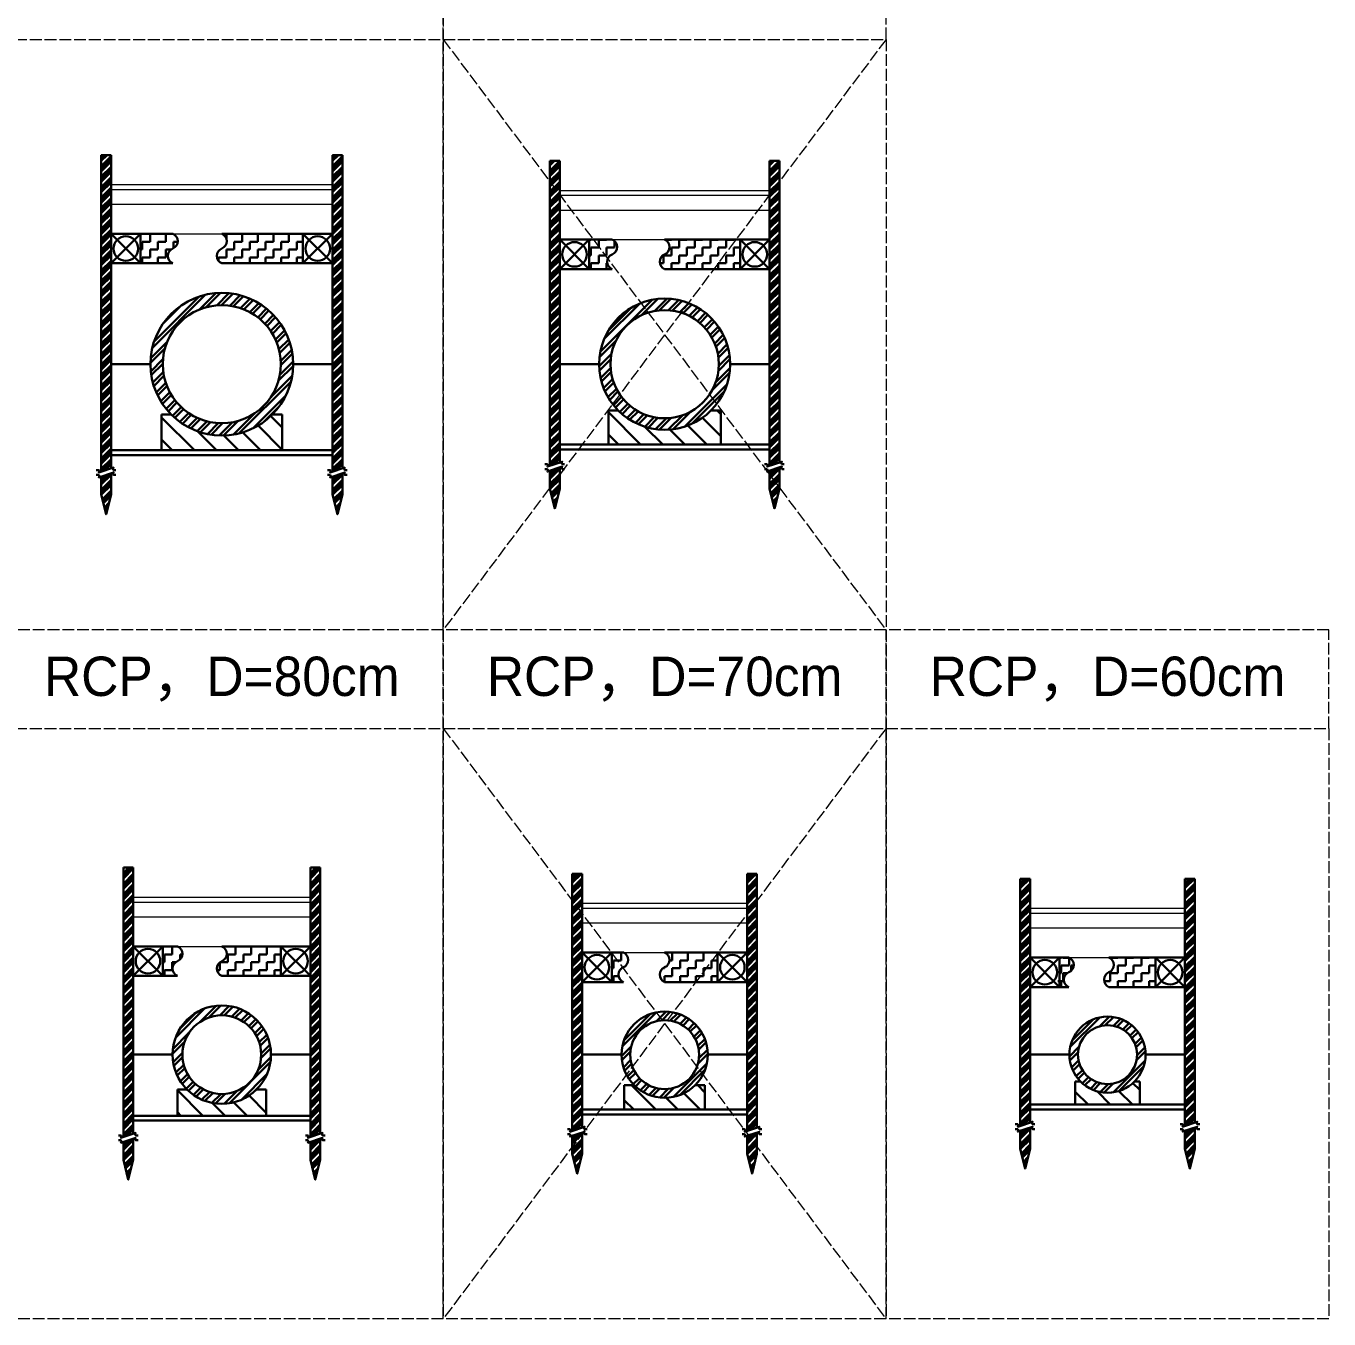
# Model space of a CAD drawing. Extents: x -781 to 13690, y -2778 to 2196.
# Drawn here: x 2366 to 3690, y -297 to 1017 of the extents above; entities that cross this region are included whole.
import ezdxf

# ---------------------------------------------------------------- set-up
doc = ezdxf.new("R2010")
doc.units = 0
doc.header["$MEASUREMENT"] = 0
doc.linetypes.add('ACAD_ISO02W100', pattern=[15, 12, -3])
doc.layers.add('一、4.基本-隱藏', color=9, linetype='ACAD_ISO02W100', lineweight=20, plot=False)
for name, color, linetype, lineweight in [('二、2.繪圖-施作項目', 181, 'Continuous', 30), ('二、4.繪圖-設計鋪面', 40, 'Continuous', 20), ('二、6.繪圖-其他施作項目', 35, 'Continuous', 30)]:
    doc.layers.add(name, color=color, linetype=linetype, lineweight=lineweight)
doc.styles.add('註解文字', font='MS PGothic.ttf', dxfattribs={"height": 4})

msp = doc.modelspace()

# ---------------------------------------------------------------- hatches: boundary and pattern name
at = {"layer": '二、2.繪圖-施作項目'}
h = msp.add_hatch(dxfattribs=at)
h.set_pattern_fill('ANSI32', color=256)
h.set_pattern_definition([(45, (-2859.401, 863.246), (-6.735192, 6.735192), []), (45, (-2854.911, 863.246), (-6.735192, 6.735192), [])])
h.paths.add_polyline_path([(2492.5, 673, 1), (2637.5, 673, 1)])
h.paths.add_polyline_path([(2625, 673, -1), (2505, 673, -1)], flags=16)
h = msp.add_hatch(dxfattribs=at)
h.set_pattern_fill('ANSI32', color=256)
h.set_pattern_definition([(45, (-2954.555, 856.527), (-6.735192, 6.735192), []), (45, (-2950.065, 856.527), (-6.735192, 6.735192), [])])
h.paths.add_polyline_path([(2948.4, 673, 1), (3081.6, 673, 1)])
h.paths.add_polyline_path([(3070, 673, -1), (2960, 673, -1)], flags=16)
h = msp.add_hatch(dxfattribs=at)
h.set_pattern_fill('ANSI31', color=256, scale=5, angle=270)
h.set_pattern_definition([(315, (-2954.555, 856.527), (11.22532, 11.22532), [])])
h.paths.add_polyline_path([(2967.903, 625.91), (2957.907, 625.91), (2957.907, 591.4), (3072.093, 591.4), (3072.093, 625.91), (3062.097, 625.91, -0.41425475)])
h = msp.add_hatch(dxfattribs=at)
h.set_pattern_fill('ANSI31', color=256, scale=5, angle=270)
h.set_pattern_definition([(315, (-2859.401, 863.246), (11.22532, 11.22532), [])])
h.paths.add_polyline_path([(2503.735, 585.5), (2626.265, 585.5), (2626.265, 621.73), (2616.26, 621.73, -0.41415919), (2513.74, 621.73), (2503.735, 621.73)])
h = msp.add_hatch(dxfattribs=at)
h.set_pattern_fill('ANSI32', color=256)
h.set_pattern_definition([(45, (-2586.136, 910.518), (-6.735192, 6.735192), []), (45, (-2581.646, 910.518), (-6.735192, 6.735192), [])])
h.paths.add_polyline_path([(2515, -28.5, 1), (2615, -28.5, 1)])
h.paths.add_polyline_path([(2605, -28.5, -1), (2525, -28.5, -1)], flags=16)
h = msp.add_hatch(dxfattribs=at)
h.set_pattern_fill('ANSI32', color=256)
h.set_pattern_definition([(45, (-2556.911, 921.173), (-6.735192, 6.735192), []), (45, (-2552.4205, 921.173), (-6.735192, 6.735192), [])])
h.paths.add_polyline_path([(2971.2, -28.5, 1), (3058.8, -28.5, 1)])
h.paths.add_polyline_path([(3050, -28.5, -1), (2980, -28.5, -1)], flags=16)
h = msp.add_hatch(dxfattribs=at)
h.set_pattern_fill('ANSI32', color=256)
h.set_pattern_definition([(45, (-2517.769, 989.7025), (-6.735192, 6.735192), []), (45, (-2513.279, 989.7025), (-6.735192, 6.735192), [])])
h.paths.add_polyline_path([(3426.3, -28.5, 1), (3503.7, -28.5, 1)])
h.paths.add_polyline_path([(3495, -28.5, -1), (3435, -28.5, -1)], flags=16)
h = msp.add_hatch(dxfattribs=at)
h.set_pattern_fill('ANSI31', color=256, scale=5, angle=270)
h.set_pattern_definition([(315, (-2586.136, 910.518), (11.22532, 11.22532), [])])
h.paths.add_polyline_path([(2529.73, -63.94), (2519.855, -63.94), (2519.855, -90.5), (2610.145, -90.5), (2610.145, -63.94), (2600.27, -63.94, -0.41280987)])
h = msp.add_hatch(dxfattribs=at)
h.set_pattern_fill('ANSI31', color=256, scale=5, angle=270)
h.set_pattern_definition([(315, (-2556.91, 921.173), (11.22532, 11.22532), [])])
h.paths.add_polyline_path([(3055.97, -84.3), (3055.97, -59.47), (3045.973, -59.47, -0.41423772), (2984.027, -59.47), (2974.03, -59.47), (2974.03, -84.3)])
h = msp.add_hatch(dxfattribs=at)
h.set_pattern_fill('ANSI31', color=256, scale=5, angle=270)
h.set_pattern_definition([(315, (-2517.769, 989.702), (11.22532, 11.22532), [])])
h.paths.add_polyline_path([(3437.64, -55.87), (3432.302, -55.87), (3432.302, -79.2), (3497.698, -79.2), (3497.698, -55.87), (3492.36, -55.87, -0.41410722)])
at = {"layer": '二、6.繪圖-其他施作項目'}
h = msp.add_hatch(dxfattribs=at)
h.set_pattern_fill('ANSI34', color=256, scale=10)
h.set_pattern_definition([(45, (813.513, 1462.004), (-5.3033, 5.3033), []), (45, (815.281, 1462.004), (-5.3033, 5.3033), []), (45, (817.0485, 1462.004), (-5.3033, 5.3033), []), (45, (818.816, 1462.004), (-5.3033, 5.3033), [])])
h.paths.add_polyline_path([(2452.5, 562.167), (2442.5, 558.833), (2442.5, 540.5), (2447.5, 520.5), (2452.5, 540.5)])
h.paths.add_polyline_path([(2452.5, 885.5), (2442.5, 885.5), (2442.5, 563.833), (2452.5, 567.167)])
h = msp.add_hatch(dxfattribs=at)
h.set_pattern_fill('ANSI34', color=256, scale=10)
h.set_pattern_definition([(45, (1048.513, 1462.004), (-5.3033, 5.3033), []), (45, (1050.281, 1462.004), (-5.3033, 5.3033), []), (45, (1052.0485, 1462.004), (-5.3033, 5.3033), []), (45, (1053.816, 1462.004), (-5.3033, 5.3033), [])])
h.paths.add_polyline_path([(2687.5, 562.167), (2677.5, 558.833), (2677.5, 540.5), (2682.5, 520.5), (2687.5, 540.5)])
h.paths.add_polyline_path([(2687.5, 885.5), (2677.5, 885.5), (2677.5, 563.833), (2687.5, 567.167)])
h = msp.add_hatch(dxfattribs=at)
h.set_pattern_fill('ANSI34', color=256, scale=10)
h.set_pattern_definition([(45, (1269.413, 1467.904), (-5.3033, 5.3033), []), (45, (1271.181, 1467.904), (-5.3033, 5.3033), []), (45, (1272.9485, 1467.904), (-5.3033, 5.3033), []), (45, (1274.716, 1467.904), (-5.3033, 5.3033), [])])
h.paths.add_polyline_path([(2908.4, 568.067), (2898.4, 564.733), (2898.4, 546.4), (2903.4, 526.4), (2908.4, 546.4)])
h.paths.add_polyline_path([(2908.4, 879.6), (2898.4, 879.6), (2898.4, 569.733), (2908.4, 573.067)])
h = msp.add_hatch(dxfattribs=at)
h.set_pattern_fill('ANSI34', color=256, scale=10)
h.set_pattern_definition([(45, (1492.613, 1467.904), (-5.3033, 5.3033), []), (45, (1494.381, 1467.904), (-5.3033, 5.3033), []), (45, (1496.1485, 1467.904), (-5.3033, 5.3033), []), (45, (1497.916, 1467.904), (-5.3033, 5.3033), [])])
h.paths.add_polyline_path([(3131.6, 568.067), (3121.6, 564.733), (3121.6, 546.4), (3126.6, 526.4), (3131.6, 546.4)])
h.paths.add_polyline_path([(3131.6, 879.6), (3121.6, 879.6), (3121.6, 569.733), (3131.6, 573.067)])
h = msp.add_hatch(dxfattribs=at)
h.set_pattern_fill('ZIGZAG', color=256, scale=2.5)
h.set_pattern_definition([(0, (-1984.622, 1360.944), (7.9375, 7.9375), [7.9375, -7.9375]), (90, (-1976.684, 1360.944), (-7.9375, 7.9375), [7.9375, -7.9375])])
edge = h.paths.add_edge_path()
edge.add_arc((2518.375, 783), 8.125, 112.619865, 247.380135)
edge.add_line((2515.25, 775.5), (2482.5, 775.5))
edge.add_line((2482.5, 775.5), (2482.5, 805.5))
edge.add_line((2482.5, 805.5), (2515.25, 805.5))
edge.add_arc((2512.125, 798), 8.125, -67.380135, 67.380135, ccw=False)
h = msp.add_hatch(dxfattribs=at)
h.set_pattern_fill('ZIGZAG', color=256, scale=2.5)
h.set_pattern_definition([(0, (-2081.622, 1360.944), (7.9375, 7.9375), [7.9375, -7.9375]), (90, (-2073.684, 1360.944), (-7.9375, 7.9375), [7.9375, -7.9375])])
edge = h.paths.add_edge_path()
edge.add_arc((2561.875, 798), 8.125, 292.619865, 427.380135)
edge.add_line((2565, 805.5), (2647.5, 805.5))
edge.add_line((2647.5, 805.5), (2647.5, 775.5))
edge.add_line((2647.5, 775.5), (2565, 775.5))
edge.add_arc((2568.125, 783), 8.125, 112.619865, 247.380135, ccw=False)
h = msp.add_hatch(dxfattribs=at)
h.set_pattern_fill('ZIGZAG', color=256, scale=2.5)
h.set_pattern_definition([(0, (-1528.722, 1355.044), (7.9375, 7.9375), [7.9375, -7.9375]), (90, (-1520.784, 1355.044), (-7.9375, 7.9375), [7.9375, -7.9375])])
edge = h.paths.add_edge_path()
edge.add_arc((2964.825, 777.1), 8.125, 112.619865, 247.380135)
edge.add_line((2961.7, 769.6), (2938.4, 769.6))
edge.add_line((2938.4, 769.6), (2938.4, 799.6))
edge.add_line((2938.4, 799.6), (2961.7, 799.6))
edge.add_arc((2958.575, 792.1), 8.125, -67.380135, 67.380135, ccw=False)
h = msp.add_hatch(dxfattribs=at)
h.set_pattern_fill('ZIGZAG', color=256, scale=2.5)
h.set_pattern_definition([(0, (-1637.522, 1355.044), (7.9375, 7.9375), [7.9375, -7.9375]), (90, (-1629.584, 1355.044), (-7.9375, 7.9375), [7.9375, -7.9375])])
edge = h.paths.add_edge_path()
edge.add_arc((3018.125, 777.1), 8.125, 112.619865, 247.380135)
edge.add_line((3015, 769.6), (3091.6, 769.6))
edge.add_line((3091.6, 769.6), (3091.6, 799.6))
edge.add_line((3091.6, 799.6), (3015, 799.6))
edge.add_arc((3011.875, 792.1), 8.125, -67.380135, 67.380135, ccw=False)
h = msp.add_hatch(dxfattribs=at)
h.set_pattern_fill('ANSI34', color=256, scale=10)
h.set_pattern_definition([(45, (836.013, 786.004), (-5.3033, 5.3033), []), (45, (837.781, 786.004), (-5.3033, 5.3033), []), (45, (839.5485, 786.004), (-5.3033, 5.3033), []), (45, (841.316, 786.004), (-5.3033, 5.3033), [])])
h.paths.add_polyline_path([(2475, -113.833), (2465, -117.167), (2465, -135.5), (2470, -155.5), (2475, -135.5)])
h.paths.add_polyline_path([(2475, 161.5), (2465, 161.5), (2465, -112.167), (2475, -108.833)])
h = msp.add_hatch(dxfattribs=at)
h.set_pattern_fill('ANSI34', color=256, scale=10)
h.set_pattern_definition([(45, (1026.013, 786.004), (-5.3033, 5.3033), []), (45, (1027.781, 786.004), (-5.3033, 5.3033), []), (45, (1029.5485, 786.004), (-5.3033, 5.3033), []), (45, (1031.316, 786.004), (-5.3033, 5.3033), [])])
h.paths.add_polyline_path([(2665, -113.833), (2655, -117.167), (2655, -135.5), (2660, -155.5), (2665, -135.5)])
h.paths.add_polyline_path([(2665, 161.5), (2655, 161.5), (2655, -112.167), (2665, -108.833)])
h = msp.add_hatch(dxfattribs=at)
h.set_pattern_fill('ANSI34', color=256, scale=10)
h.set_pattern_definition([(45, (1292.213, 792.204), (-5.3033, 5.3033), []), (45, (1293.981, 792.204), (-5.3033, 5.3033), []), (45, (1295.7485, 792.204), (-5.3033, 5.3033), []), (45, (1297.516, 792.204), (-5.3033, 5.3033), [])])
h.paths.add_polyline_path([(2931.2, -107.633), (2921.2, -110.967), (2921.2, -129.3), (2926.2, -149.3), (2931.2, -129.3)])
h.paths.add_polyline_path([(2931.2, 155.3), (2921.2, 155.3), (2921.2, -105.967), (2931.2, -102.633)])
h = msp.add_hatch(dxfattribs=at)
h.set_pattern_fill('ANSI34', color=256, scale=10)
h.set_pattern_definition([(45, (1469.813, 792.204), (-5.3033, 5.3033), []), (45, (1471.581, 792.204), (-5.3033, 5.3033), []), (45, (1473.3485, 792.204), (-5.3033, 5.3033), []), (45, (1475.116, 792.204), (-5.3033, 5.3033), [])])
h.paths.add_polyline_path([(3108.8, -107.633), (3098.8, -110.967), (3098.8, -129.3), (3103.8, -149.3), (3108.8, -129.3)])
h.paths.add_polyline_path([(3108.8, 155.3), (3098.8, 155.3), (3098.8, -105.967), (3108.8, -102.633)])
h = msp.add_hatch(dxfattribs=at)
h.set_pattern_fill('ANSI34', color=256, scale=10)
h.set_pattern_definition([(45, (1747.313, 797.304), (-5.3033, 5.3033), []), (45, (1749.081, 797.304), (-5.3033, 5.3033), []), (45, (1750.8485, 797.304), (-5.3033, 5.3033), []), (45, (1752.616, 797.304), (-5.3033, 5.3033), [])])
h.paths.add_polyline_path([(3386.3, -102.533), (3376.3, -105.867), (3376.3, -124.2), (3381.3, -144.2), (3386.3, -124.2)])
h.paths.add_polyline_path([(3386.3, 150.2), (3376.3, 150.2), (3376.3, -100.867), (3386.3, -97.533)])
h = msp.add_hatch(dxfattribs=at)
h.set_pattern_fill('ANSI34', color=256, scale=10)
h.set_pattern_definition([(45, (1914.713, 797.304), (-5.3033, 5.3033), []), (45, (1916.481, 797.304), (-5.3033, 5.3033), []), (45, (1918.2485, 797.304), (-5.3033, 5.3033), []), (45, (1920.016, 797.304), (-5.3033, 5.3033), [])])
h.paths.add_polyline_path([(3553.7, -102.533), (3543.7, -105.867), (3543.7, -124.2), (3548.7, -144.2), (3553.7, -124.2)])
h.paths.add_polyline_path([(3553.7, 150.2), (3543.7, 150.2), (3543.7, -100.867), (3553.7, -97.533)])
h = msp.add_hatch(dxfattribs=at)
h.set_pattern_fill('ZIGZAG', color=256, scale=2.5)
h.set_pattern_definition([(0, (-1962.122, 636.944), (7.9375, 7.9375), [7.9375, -7.9375]), (90, (-1954.184, 636.944), (-7.9375, 7.9375), [7.9375, -7.9375])])
edge = h.paths.add_edge_path()
edge.add_arc((2523.125, 59), 8.125, 112.619865, 247.380135)
edge.add_line((2520, 51.5), (2505, 51.5))
edge.add_line((2505, 51.5), (2505, 81.5))
edge.add_line((2505, 81.5), (2520, 81.5))
edge.add_arc((2516.875, 74), 8.125, -67.380135, 67.380135, ccw=False)
h = msp.add_hatch(dxfattribs=at)
h.set_pattern_fill('ZIGZAG', color=256, scale=2.5)
h.set_pattern_definition([(0, (-2104.122, 636.944), (7.9375, 7.9375), [7.9375, -7.9375]), (90, (-2096.184, 636.944), (-7.9375, 7.9375), [7.9375, -7.9375])])
edge = h.paths.add_edge_path()
edge.add_arc((2561.875, 74), 8.125, 292.619865, 427.380135)
edge.add_line((2565, 81.5), (2625, 81.5))
edge.add_line((2625, 81.5), (2625, 51.5))
edge.add_line((2625, 51.5), (2565, 51.5))
edge.add_arc((2568.125, 59), 8.125, 112.619865, 247.380135, ccw=False)
h = msp.add_hatch(dxfattribs=at)
h.set_pattern_fill('ZIGZAG', color=256, scale=2.5)
h.set_pattern_definition([(0, (-1505.922, 630.744), (7.9375, 7.9375), [7.9375, -7.9375]), (90, (-1497.984, 630.744), (-7.9375, 7.9375), [7.9375, -7.9375])])
edge = h.paths.add_edge_path()
edge.add_arc((2969.975, 67.8), 8.125, 292.619865, 427.380135)
edge.add_line((2973.1, 75.3), (2961.2, 75.3))
edge.add_line((2961.2, 75.3), (2961.2, 45.3))
edge.add_line((2961.2, 45.3), (2973.1, 45.3))
edge.add_arc((2976.225, 52.8), 8.125, 112.619865, 247.380135, ccw=False)
h = msp.add_hatch(dxfattribs=at)
h.set_pattern_fill('ZIGZAG', color=256, scale=2.5)
h.set_pattern_definition([(0, (-1660.322, 630.744), (7.9375, 7.9375), [7.9375, -7.9375]), (90, (-1652.384, 630.744), (-7.9375, 7.9375), [7.9375, -7.9375])])
edge = h.paths.add_edge_path()
edge.add_arc((3011.875, 67.8), 8.125, 292.619865, 427.380135)
edge.add_line((3015, 75.3), (3068.8, 75.3))
edge.add_line((3068.8, 75.3), (3068.8, 45.3))
edge.add_line((3068.8, 45.3), (3015, 45.3))
edge.add_arc((3018.125, 52.8), 8.125, 112.619865, 247.380135, ccw=False)
h = msp.add_hatch(dxfattribs=at)
h.set_pattern_fill('ZIGZAG', color=256, scale=2.5)
h.set_pattern_definition([(0, (-1215.422, 625.644), (7.9375, 7.9375), [7.9375, -7.9375]), (90, (-1207.484, 625.644), (-7.9375, 7.9375), [7.9375, -7.9375])])
edge = h.paths.add_edge_path()
edge.add_arc((3428.775, 47.7), 8.125, 112.619865, 247.380135)
edge.add_line((3425.65, 40.2), (3419.3, 40.2))
edge.add_arc((3422.425, 47.7), 8.125, 112.619865, 247.380135, ccw=False)
edge.add_arc((3416.175, 62.7), 8.125, 292.619865, 427.380135)
edge.add_line((3419.3, 70.2), (3425.65, 70.2))
edge.add_arc((3422.525, 62.7), 8.125, -67.380135, 67.380135, ccw=False)
edge = h.paths.add_edge_path()
edge.add_arc((3469.625, 47.7), 8.125, 112.619865, 247.380135)
edge.add_line((3466.5, 40.2), (3513.7, 40.2))
edge.add_line((3513.7, 40.2), (3513.7, 70.2))
edge.add_line((3513.7, 70.2), (3466.5, 70.2))
edge.add_arc((3463.375, 62.7), 8.125, -67.380135, 67.380135, ccw=False)
h = msp.add_hatch(dxfattribs=at)
h.set_pattern_fill('ZIGZAG', color=256, scale=2.5)
h.set_pattern_definition([(0, (-1050.822, 625.644), (7.9375, 7.9375), [7.9375, -7.9375]), (90, (-1042.884, 625.644), (-7.9375, 7.9375), [7.9375, -7.9375])])
edge = h.paths.add_edge_path()
edge.add_arc((3428.775, 47.7), 8.125, 112.619865, 247.380135)
edge.add_line((3425.65, 40.2), (3416.3, 40.2))
edge.add_line((3416.3, 40.2), (3416.3, 70.2))
edge.add_line((3416.3, 70.2), (3425.65, 70.2))
edge.add_arc((3422.525, 62.7), 8.125, -67.380135, 67.380135, ccw=False)

# ---------------------------------------------------------------- linework, layer by layer
at = {"layer": '一、4.基本-隱藏'}
for points in [[(2340, 1003), (2790, 1003), (2790, 1103), (2340, 1103)], [(2790, 1003), (3240, 1003), (3240, 1103), (2790, 1103)], [(2340, 1003), (2790, 1003), (2790, 403), (2340, 403)], [(2790, 1003), (3240, 1003), (3240, 403), (2790, 403)], [(2340, 303), (2790, 303), (2790, 403), (2340, 403)], [(2790, 303), (3240, 303), (3240, 403), (2790, 403)], [(3240, 303), (3690, 303), (3690, 403), (3240, 403)], [(2340, 303), (2790, 303), (2790, -297), (2340, -297)], [(2790, 303), (3240, 303), (3240, -297), (2790, -297)], [(3240, 303), (3690, 303), (3690, -297), (3240, -297)]]:
    msp.add_lwpolyline(points, close=True, dxfattribs=at)
for points in [[(2790, 1003), (3240, 403)], [(3240, 1003), (2790, 403)], [(2790, 303), (3240, -297)], [(3240, 303), (2790, -297)]]:
    msp.add_lwpolyline(points, dxfattribs=at)
at = {"layer": '二、2.繪圖-施作項目'}
for points in [[(2452.5, 673), (2492.5, 673)], [(2637.5, 673), (2677.5, 673)], [(2908.4, 673), (2948.4, 673)], [(3081.6, 673), (3121.6, 673)], [(2957.907, 625.91), (2967.903, 625.91)], [(2957.907, 625.91), (2957.907, 591.4)], [(3062.097, 625.91), (3072.093, 625.91)], [(3072.093, 625.91), (3072.093, 591.4)], [(2503.735, 621.73), (2513.74, 621.73)], [(2503.735, 621.73), (2503.735, 585.5)], [(2616.26, 621.73), (2626.265, 621.73)], [(2626.265, 621.73), (2626.265, 585.5)], [(2452.5, 585.5), (2677.5, 585.5)], [(2503.735, 585.5), (2626.265, 585.5)], [(2908.4, 591.4), (3121.6, 591.4)], [(2908.4, 586.4), (3121.6, 586.4)], [(2957.907, 591.4), (3072.093, 591.4)], [(2452.5, 580.5), (2677.5, 580.5)], [(2475, -28.5), (2515, -28.5)], [(2615, -28.5), (2655, -28.5)], [(2931.2, -28.5), (2971.2, -28.5)], [(3058.8, -28.5), (3098.8, -28.5)], [(3386.3, -28.5), (3426.3, -28.5)], [(3503.7, -28.5), (3543.7, -28.5)], [(2519.855, -63.94), (2529.73, -63.94)], [(2519.855, -63.94), (2519.855, -90.5)], [(2600.27, -63.94), (2610.145, -63.94)], [(2610.145, -63.94), (2610.145, -90.5)], [(2974.03, -59.47), (2984.027, -59.47)], [(2974.03, -59.47), (2974.03, -84.3)], [(3045.973, -59.47), (3055.97, -59.47)], [(3055.97, -59.47), (3055.97, -84.3)], [(3432.302, -55.87), (3437.64, -55.87)], [(3432.302, -55.87), (3432.302, -79.2)], [(3492.36, -55.87), (3497.698, -55.87)], [(3497.698, -55.87), (3497.698, -79.2)], [(3386.3, -79.2), (3543.7, -79.2)], [(3432.302, -79.2), (3497.698, -79.2)], [(2475, -90.5), (2655, -90.5)], [(2519.855, -90.5), (2610.145, -90.5)], [(2931.2, -84.3), (3098.8, -84.3)], [(2931.2, -89.3), (3098.8, -89.3)], [(2974.03, -84.3), (3055.97, -84.3)], [(3386.3, -84.2), (3543.7, -84.2)], [(2475, -95.5), (2655, -95.5)]]:
    msp.add_lwpolyline(points, dxfattribs=at)
for centre, radius in [((2565, 673), 72.5), ((2565, 673), 60), ((3015, 673), 66.6), ((3015, 673), 55), ((2565, -28.5), 50), ((3015, -28.5), 43.8), ((2565, -28.5), 40), ((3015, -28.5), 35), ((3465, -28.5), 38.7), ((3465, -28.5), 30)]:
    msp.add_circle(centre, radius, dxfattribs=at)
at = {"layer": '二、4.繪圖-設計鋪面'}
for points in [[(2452.5, 855.5), (2677.5, 855.5)], [(2452.5, 850.5), (2677.5, 850.5)], [(2908.4, 849.6), (3121.6, 849.6)], [(2452.5, 835.5), (2677.5, 835.5)], [(2908.4, 844.6), (3121.6, 844.6)], [(2908.4, 829.6), (3121.6, 829.6)], [(2452.5, 805.5), (2677.5, 805.5)], [(2908.4, 799.6), (3121.6, 799.6)], [(2475, 131.5), (2655, 131.5)], [(2475, 126.5), (2655, 126.5)], [(2931.2, 125.3), (3098.8, 125.3)], [(2931.2, 120.3), (3098.8, 120.3)], [(3386.3, 120.2), (3543.7, 120.2)], [(2475, 111.5), (2655, 111.5)], [(3386.3, 115.2), (3543.7, 115.2)], [(2931.2, 105.3), (3098.8, 105.3)], [(3386.3, 100.2), (3543.7, 100.2)], [(2475, 81.5), (2655, 81.5)], [(2931.2, 75.3), (3098.8, 75.3)], [(3386.3, 70.2), (3543.7, 70.2)]]:
    msp.add_lwpolyline(points, dxfattribs=at)
at = {"layer": '二、6.繪圖-其他施作項目'}
for points in [[(2442.5, 563.833), (2442.5, 885.5)], [(2442.5, 885.5), (2452.5, 885.5)], [(2452.5, 885.5), (2452.5, 567.167)], [(2677.5, 563.833), (2677.5, 885.5)], [(2677.5, 885.5), (2687.5, 885.5)], [(2687.5, 885.5), (2687.5, 567.167)], [(2898.4, 569.733), (2898.4, 879.6)], [(2898.4, 879.6), (2908.4, 879.6)], [(2908.4, 879.6), (2908.4, 573.067)], [(3121.6, 569.733), (3121.6, 879.6)], [(3121.6, 879.6), (3131.6, 879.6)], [(3131.6, 879.6), (3131.6, 573.067)], [(2452.5, 805.5), (2482.5, 775.5)], [(2482.5, 805.5), (2452.5, 775.5)], [(2482.5, 805.5), (2515.25, 805.5)], [(2565, 805.5), (2647.5, 805.5)], [(2647.5, 805.5), (2677.5, 775.5)], [(2677.5, 805.5), (2647.5, 775.5)], [(2908.4, 799.6), (2938.4, 769.6)], [(2938.4, 799.6), (2908.4, 769.6)], [(2938.4, 799.6), (2961.7, 799.6)], [(2960.6, 799.6), (2961.7, 799.6)], [(3015, 799.6), (3091.6, 799.6)], [(3091.6, 799.6), (3121.6, 769.6)], [(3121.6, 799.6), (3091.6, 769.6)], [(2482.5, 775.5), (2515.25, 775.5)], [(2565, 775.5), (2647.5, 775.5)], [(2938.4, 769.6), (2961.7, 769.6)], [(2960.6, 769.6), (2961.7, 769.6)], [(3015, 769.6), (3091.6, 769.6)], [(2452.5, 562.167), (2452.5, 540.5), (2447.5, 520.5), (2442.5, 540.5), (2442.5, 558.833)], [(2687.5, 562.167), (2687.5, 540.5), (2682.5, 520.5), (2677.5, 540.5), (2677.5, 558.833)], [(2908.4, 568.067), (2908.4, 546.4), (2903.4, 526.4), (2898.4, 546.4), (2898.4, 564.733)], [(3131.6, 568.067), (3131.6, 546.4), (3126.6, 526.4), (3121.6, 546.4), (3121.6, 564.733)], [(2465, -112.167), (2465, 161.5)], [(2465, 161.5), (2475, 161.5)], [(2475, 161.5), (2475, -108.833)], [(2655, -112.167), (2655, 161.5)], [(2655, 161.5), (2665, 161.5)], [(2665, 161.5), (2665, -108.833)], [(2921.2, -105.967), (2921.2, 155.3)], [(2921.2, 155.3), (2931.2, 155.3)], [(2931.2, 155.3), (2931.2, -102.633)], [(3098.8, -105.967), (3098.8, 155.3)], [(3098.8, 155.3), (3108.8, 155.3)], [(3108.8, 155.3), (3108.8, -102.633)], [(3376.3, -100.867), (3376.3, 150.2)], [(3376.3, 150.2), (3386.3, 150.2)], [(3386.3, 150.2), (3386.3, -97.533)], [(3543.7, -100.867), (3543.7, 150.2)], [(3543.7, 150.2), (3553.7, 150.2)], [(3553.7, 150.2), (3553.7, -97.533)], [(2475, 81.5), (2505, 51.5)], [(2505, 81.5), (2475, 51.5)], [(2505, 81.5), (2520, 81.5)], [(2565, 81.5), (2625, 81.5)], [(2625, 81.5), (2655, 51.5)], [(2655, 81.5), (2625, 51.5)], [(2931.2, 75.3), (2961.2, 45.3)], [(2961.2, 75.3), (2931.2, 45.3)], [(2961.2, 75.3), (2973.1, 75.3)], [(3015, 75.3), (3068.8, 75.3)], [(3068.8, 75.3), (3098.8, 45.3)], [(3098.8, 75.3), (3068.8, 45.3)], [(3386.3, 70.2), (3416.3, 40.2)], [(3416.3, 70.2), (3386.3, 40.2)], [(3416.3, 70.2), (3425.65, 70.2)], [(3419.3, 70.2), (3425.65, 70.2)], [(3466.5, 70.2), (3513.7, 70.2)], [(3513.7, 70.2), (3543.7, 40.2)], [(3543.7, 70.2), (3513.7, 40.2)], [(2505, 51.5), (2520, 51.5)], [(2565, 51.5), (2625, 51.5)], [(2961.2, 45.3), (2973.1, 45.3)], [(3015, 45.3), (3068.8, 45.3)], [(3416.3, 40.2), (3425.65, 40.2)], [(3419.3, 40.2), (3425.65, 40.2)], [(3466.5, 40.2), (3513.7, 40.2)], [(3386.3, -102.533), (3386.3, -124.2), (3381.3, -144.2), (3376.3, -124.2), (3376.3, -105.867)], [(3553.7, -102.533), (3553.7, -124.2), (3548.7, -144.2), (3543.7, -124.2), (3543.7, -105.867)], [(2475, -113.833), (2475, -135.5), (2470, -155.5), (2465, -135.5), (2465, -117.167)], [(2665, -113.833), (2665, -135.5), (2660, -155.5), (2655, -135.5), (2655, -117.167)], [(2931.2, -107.633), (2931.2, -129.3), (2926.2, -149.3), (2921.2, -129.3), (2921.2, -110.967)], [(3108.8, -107.633), (3108.8, -129.3), (3103.8, -149.3), (3098.8, -129.3), (3098.8, -110.967)]]:
    msp.add_lwpolyline(points, dxfattribs=at)
for points in [[(2452.5, 805.5), (2482.5, 805.5), (2482.5, 775.5), (2452.5, 775.5)], [(2647.5, 805.5), (2677.5, 805.5), (2677.5, 775.5), (2647.5, 775.5)], [(2908.4, 799.6), (2938.4, 799.6), (2938.4, 769.6), (2908.4, 769.6)], [(3091.6, 799.6), (3121.6, 799.6), (3121.6, 769.6), (3091.6, 769.6)], [(2475, 81.5), (2505, 81.5), (2505, 51.5), (2475, 51.5)], [(2625, 81.5), (2655, 81.5), (2655, 51.5), (2625, 51.5)], [(2931.2, 75.3), (2961.2, 75.3), (2961.2, 45.3), (2931.2, 45.3)], [(3068.8, 75.3), (3098.8, 75.3), (3098.8, 45.3), (3068.8, 45.3)], [(3386.3, 70.2), (3416.3, 70.2), (3416.3, 40.2), (3386.3, 40.2)], [(3513.7, 70.2), (3543.7, 70.2), (3543.7, 40.2), (3513.7, 40.2)]]:
    msp.add_lwpolyline(points, close=True, dxfattribs=at)
for points in [[(2515.25, 805.5, -0.66666667), (2515.25, 790.5, 0.66666667), (2515.25, 775.5)], [(2565, 775.5, -0.66666667), (2565, 790.5, 0.66666667), (2565, 805.5)], [(2961.7, 769.6, -0.66666667), (2961.7, 784.6, 0.66666667), (2961.7, 799.6)], [(3015, 799.6, -0.66666667), (3015, 784.6, 0.66666667), (3015, 769.6)], [(2893.4, 571.4), (2895.9, 571.4, -0.4), (2895.9, 568.9), (2910.9, 573.9, 0.4), (2910.9, 571.4), (2913.4, 571.4)], [(3116.6, 571.4), (3119.1, 571.4, -0.4), (3119.1, 568.9), (3134.1, 573.9, 0.4), (3134.1, 571.4), (3136.6, 571.4)], [(2437.5, 565.5), (2440, 565.5, -0.4), (2440, 563), (2455, 568, 0.4), (2455, 565.5), (2457.5, 565.5)], [(2437.5, 560.5), (2440, 560.5, -0.4), (2440, 558), (2455, 563, 0.4), (2455, 560.5), (2457.5, 560.5)], [(2672.5, 565.5), (2675, 565.5, -0.4), (2675, 563), (2690, 568, 0.4), (2690, 565.5), (2692.5, 565.5)], [(2672.5, 560.5), (2675, 560.5, -0.4), (2675, 558), (2690, 563, 0.4), (2690, 560.5), (2692.5, 560.5)], [(2893.4, 566.4), (2895.9, 566.4, -0.4), (2895.9, 563.9), (2910.9, 568.9, 0.4), (2910.9, 566.4), (2913.4, 566.4)], [(3116.6, 566.4), (3119.1, 566.4, -0.4), (3119.1, 563.9), (3134.1, 568.9, 0.4), (3134.1, 566.4), (3136.6, 566.4)], [(2520, 51.5, -0.66666667), (2520, 66.5, 0.66666667), (2520, 81.5)], [(2565, 81.5, -0.66666667), (2565, 66.5, 0.66666667), (2565, 51.5)], [(2973.1, 45.3, -0.66666667), (2973.1, 60.3, 0.66666667), (2973.1, 75.3)], [(3015, 75.3, -0.66666667), (3015, 60.3, 0.66666667), (3015, 45.3)], [(3425.65, 40.2, -0.66666667), (3425.65, 55.2, 0.66666667), (3425.65, 70.2)], [(3466.5, 70.2, -0.66666667), (3466.5, 55.2, 0.66666667), (3466.5, 40.2)], [(2916.2, -104.3), (2918.7, -104.3, -0.4), (2918.7, -106.8), (2933.7, -101.8, 0.4), (2933.7, -104.3), (2936.2, -104.3)], [(3093.8, -104.3), (3096.3, -104.3, -0.4), (3096.3, -106.8), (3111.3, -101.8, 0.4), (3111.3, -104.3), (3113.8, -104.3)], [(3371.3, -99.2), (3373.8, -99.2, -0.4), (3373.8, -101.7), (3388.8, -96.7, 0.4), (3388.8, -99.2), (3391.3, -99.2)], [(3371.3, -104.2), (3373.8, -104.2, -0.4), (3373.8, -106.7), (3388.8, -101.7, 0.4), (3388.8, -104.2), (3391.3, -104.2)], [(3538.7, -99.2), (3541.2, -99.2, -0.4), (3541.2, -101.7), (3556.2, -96.7, 0.4), (3556.2, -99.2), (3558.7, -99.2)], [(3538.7, -104.2), (3541.2, -104.2, -0.4), (3541.2, -106.7), (3556.2, -101.7, 0.4), (3556.2, -104.2), (3558.7, -104.2)], [(2460, -110.5), (2462.5, -110.5, -0.4), (2462.5, -113), (2477.5, -108, 0.4), (2477.5, -110.5), (2480, -110.5)], [(2460, -115.5), (2462.5, -115.5, -0.4), (2462.5, -118), (2477.5, -113, 0.4), (2477.5, -115.5), (2480, -115.5)], [(2650, -110.5), (2652.5, -110.5, -0.4), (2652.5, -113), (2667.5, -108, 0.4), (2667.5, -110.5), (2670, -110.5)], [(2650, -115.5), (2652.5, -115.5, -0.4), (2652.5, -118), (2667.5, -113, 0.4), (2667.5, -115.5), (2670, -115.5)], [(2916.2, -109.3), (2918.7, -109.3, -0.4), (2918.7, -111.8), (2933.7, -106.8, 0.4), (2933.7, -109.3), (2936.2, -109.3)], [(3093.8, -109.3), (3096.3, -109.3, -0.4), (3096.3, -111.8), (3111.3, -106.8, 0.4), (3111.3, -109.3), (3113.8, -109.3)]]:
    msp.add_lwpolyline(points, format="xyb", dxfattribs=at)
for centre in [(2467.5, 790.5), (2662.5, 790.5), (2923.4, 784.6), (3106.6, 784.6), (2490, 66.5), (2640, 66.5), (2946.2, 60.3), (3083.8, 60.3), (3401.3, 55.2), (3528.7, 55.2)]:
    msp.add_circle(centre, 12.5, dxfattribs=at)

# ---------------------------------------------------------------- texts
at = {"layer": '一、4.基本-隱藏', "char_height": 40, "attachment_point": 5, "style": '註解文字'}
for s, insert in [('{\\fMS PGothic|b0|i0|c128|p34;RCP，D=}8{\\fMS PGothic|b0|i0|c128|p34;0cm}', (2565, 353)), ('{\\fMS PGothic|b0|i0|c128|p34;RCP，D=}7{\\fMS PGothic|b0|i0|c128|p34;0cm}', (3015, 353)), ('{\\fMS PGothic|b0|i0|c128|p34;RCP，D=}6{\\fMS PGothic|b0|i0|c128|p34;0cm}', (3465, 353))]:
    msp.add_mtext_dynamic_manual_height_columns(s, width=437.17722, gutter_width=15, heights=[0], dxfattribs=dict(at, insert=insert))

doc.saveas('drawing.dxf')
